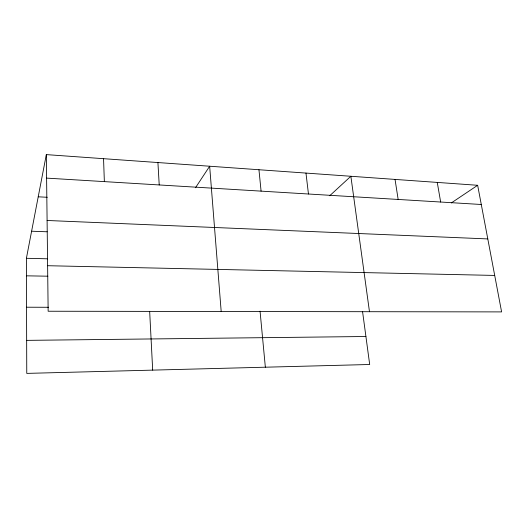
<?xml version="1.0" encoding="UTF-8"?>
<svg xmlns="http://www.w3.org/2000/svg" width="528" height="528" viewBox="0 0 528 528"><rect width="100%" height="100%" fill="white"/><g stroke="black" fill="none" stroke-linecap="round" stroke-linejoin="round"><path stroke-width="0.79" d="M362.551 311.52L369.686 364.498L26.763 373.388L26.4 258.284L46.332 154.612L477.649 185.288L501.6 311.903L48.147 311.236L46.332 154.612M195.485 187.757L209.656 166.228L221.186 311.487M329.716 195.736L350.863 176.273L369.475 311.711M451.275 202.963L477.649 185.288M26.657 340.369L365.917 336.508M26.552 307.21L48.622 307.283M26.453 275.827L47.863 276.197M47.619 265.716L494.703 275.431M26.4 258.284L47.665 258.812M31.607 231.218L47.144 231.785M47.098 220.48L487.793 238.927M38.221 196.812L47.263 197.281M46.603 178.114L481.279 204.494M437.263 182.417L440.656 202.026M395.043 179.414L398.158 199.445M305.969 173.078L308.458 194M258.951 169.732L261.083 191.129M260.053 311.177L265.353 367.204M157.918 162.545L159.218 184.945M149.675 311.626L152.684 370.128M103.547 158.677L104.359 181.619"/></g></svg>
